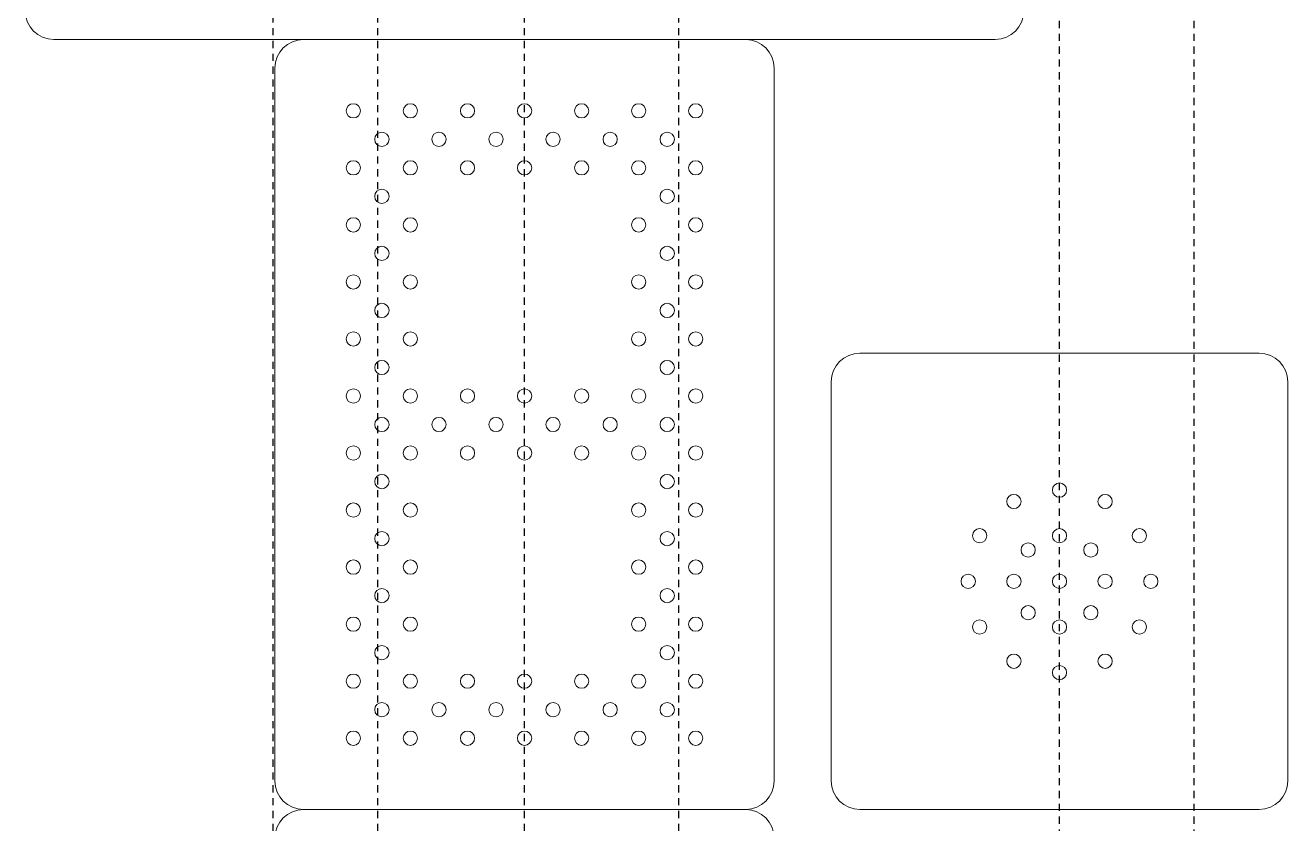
# Model space of a CAD drawing. Header units: inches. Extents: x 300 to 400, y -177 to 73.
# Drawn here: x 323.68 to 345.81, y -35.52 to -21.52 of the extents above; entities that cross this region are included whole.
import ezdxf

# ---------------------------------------------------------------- set-up
doc = ezdxf.new("R2010")
doc.units = ezdxf.units.IN
doc.header["$MEASUREMENT"] = 0
doc.linetypes.add('HIDDEN2', pattern=[0.1875, 0.125, -0.0625])
doc.layers.add('ScoreBone', color=5, linetype='Continuous')

msp = doc.modelspace()

# ---------------------------------------------------------------- linework, layer by layer
at = {"layer": 'ScoreBone', "color": 1, "linetype": 'HIDDEN2'}
for p, q in [((328.029, -68.268), (328.029, 73.232)), ((329.858, -95.268), (329.858, 73.232)), ((332.432, -54.768), (332.432, 73.232)), ((335.137, -81.768), (335.137, 73.232)), ((341.807, -87.268), (341.807, 73.232)), ((344.168, -100.768), (344.168, 73.232))]:
    msp.add_line(p, q, dxfattribs=at)
at = {"layer": 'ScoreBone', "lineweight": 5}
for points in [[(324.182, -21.768), (323.905, -21.768), (323.682, -21.543), (323.682, -21.268)], [(341.182, -21.268), (341.182, -21.543), (340.958, -21.768), (340.682, -21.768)], [(340.682, -21.768), (340.682, -21.768), (324.182, -21.768), (324.182, -21.768)], [(328.057, -22.268), (328.057, -21.992), (328.281, -21.768), (328.557, -21.768)], [(328.557, -21.768), (328.557, -21.768), (336.307, -21.768), (336.307, -21.768)], [(336.307, -21.768), (336.582, -21.768), (336.807, -21.992), (336.807, -22.268)], [(328.057, -34.768), (328.057, -34.768), (328.057, -22.268), (328.057, -22.268)], [(336.807, -22.268), (336.807, -22.268), (336.807, -34.768), (336.807, -34.768)], [(337.807, -27.768), (337.807, -27.492), (338.03, -27.268), (338.307, -27.268)], [(338.307, -27.268), (338.307, -27.268), (345.307, -27.268), (345.307, -27.268)], [(345.307, -27.268), (345.583, -27.268), (345.807, -27.492), (345.807, -27.768)], [(337.807, -34.768), (337.807, -34.768), (337.807, -27.768), (337.807, -27.768)], [(345.807, -27.768), (345.807, -27.768), (345.807, -34.768), (345.807, -34.768)], [(328.557, -35.268), (328.281, -35.268), (328.057, -35.044), (328.057, -34.768)], [(336.807, -34.768), (336.807, -35.044), (336.582, -35.268), (336.307, -35.268)], [(338.307, -35.268), (338.03, -35.268), (337.807, -35.044), (337.807, -34.768)], [(345.807, -34.768), (345.807, -35.044), (345.583, -35.268), (345.307, -35.268)], [(328.057, -35.768), (328.057, -35.492), (328.282, -35.268), (328.557, -35.268)], [(336.307, -35.268), (336.307, -35.268), (328.557, -35.268), (328.557, -35.268)], [(328.557, -35.268), (328.557, -35.268), (336.307, -35.268), (336.307, -35.268)], [(336.307, -35.268), (336.582, -35.268), (336.807, -35.492), (336.807, -35.768)], [(345.307, -35.268), (345.307, -35.268), (338.307, -35.268), (338.307, -35.268)]]:
    msp.add_open_spline(points, degree=3, dxfattribs=at)
for points in [[(329.557, -23.018), (329.557, -23.087), (329.5, -23.143), (329.432, -23.143), (329.363, -23.143), (329.307, -23.087), (329.307, -23.018), (329.307, -22.949), (329.363, -22.893), (329.432, -22.893), (329.5, -22.893), (329.557, -22.949), (329.557, -23.018)], [(330.557, -23.018), (330.557, -23.087), (330.5, -23.143), (330.432, -23.143), (330.363, -23.143), (330.307, -23.087), (330.307, -23.018), (330.307, -22.949), (330.363, -22.893), (330.432, -22.893), (330.5, -22.893), (330.557, -22.949), (330.557, -23.018)], [(331.557, -23.018), (331.557, -23.087), (331.5, -23.143), (331.432, -23.143), (331.363, -23.143), (331.307, -23.087), (331.307, -23.018), (331.307, -22.949), (331.363, -22.893), (331.432, -22.893), (331.5, -22.893), (331.557, -22.949), (331.557, -23.018)], [(332.557, -23.018), (332.557, -23.087), (332.5, -23.143), (332.432, -23.143), (332.363, -23.143), (332.307, -23.087), (332.307, -23.018), (332.307, -22.949), (332.363, -22.893), (332.432, -22.893), (332.5, -22.893), (332.557, -22.949), (332.557, -23.018)], [(333.557, -23.018), (333.557, -23.087), (333.5, -23.143), (333.432, -23.143), (333.363, -23.143), (333.307, -23.087), (333.307, -23.018), (333.307, -22.949), (333.363, -22.893), (333.432, -22.893), (333.5, -22.893), (333.557, -22.949), (333.557, -23.018)], [(334.557, -23.018), (334.557, -23.087), (334.5, -23.143), (334.432, -23.143), (334.363, -23.143), (334.307, -23.087), (334.307, -23.018), (334.307, -22.949), (334.363, -22.893), (334.432, -22.893), (334.5, -22.893), (334.557, -22.949), (334.557, -23.018)], [(335.557, -23.018), (335.557, -23.087), (335.5, -23.143), (335.432, -23.143), (335.363, -23.143), (335.307, -23.087), (335.307, -23.018), (335.307, -22.949), (335.363, -22.893), (335.432, -22.893), (335.5, -22.893), (335.557, -22.949), (335.557, -23.018)], [(330.057, -23.518), (330.057, -23.587), (330, -23.643), (329.932, -23.643), (329.863, -23.643), (329.807, -23.587), (329.807, -23.518), (329.807, -23.449), (329.863, -23.393), (329.932, -23.393), (330, -23.393), (330.057, -23.449), (330.057, -23.518)], [(331.057, -23.518), (331.057, -23.587), (331, -23.643), (330.932, -23.643), (330.863, -23.643), (330.807, -23.587), (330.807, -23.518), (330.807, -23.449), (330.863, -23.393), (330.932, -23.393), (331, -23.393), (331.057, -23.449), (331.057, -23.518)], [(332.057, -23.518), (332.057, -23.587), (332, -23.643), (331.932, -23.643), (331.863, -23.643), (331.807, -23.587), (331.807, -23.518), (331.807, -23.449), (331.863, -23.393), (331.932, -23.393), (332, -23.393), (332.057, -23.449), (332.057, -23.518)], [(333.057, -23.518), (333.057, -23.587), (333, -23.643), (332.932, -23.643), (332.863, -23.643), (332.807, -23.587), (332.807, -23.518), (332.807, -23.449), (332.863, -23.393), (332.932, -23.393), (333, -23.393), (333.057, -23.449), (333.057, -23.518)], [(334.057, -23.518), (334.057, -23.587), (334, -23.643), (333.932, -23.643), (333.863, -23.643), (333.807, -23.587), (333.807, -23.518), (333.807, -23.449), (333.863, -23.393), (333.932, -23.393), (334, -23.393), (334.057, -23.449), (334.057, -23.518)], [(335.057, -23.518), (335.057, -23.587), (335, -23.643), (334.932, -23.643), (334.863, -23.643), (334.807, -23.587), (334.807, -23.518), (334.807, -23.449), (334.863, -23.393), (334.932, -23.393), (335, -23.393), (335.057, -23.449), (335.057, -23.518)], [(329.557, -24.018), (329.557, -24.087), (329.5, -24.143), (329.432, -24.143), (329.363, -24.143), (329.307, -24.087), (329.307, -24.018), (329.307, -23.949), (329.363, -23.893), (329.432, -23.893), (329.5, -23.893), (329.557, -23.949), (329.557, -24.018)], [(330.557, -24.018), (330.557, -24.087), (330.5, -24.143), (330.432, -24.143), (330.363, -24.143), (330.307, -24.087), (330.307, -24.018), (330.307, -23.949), (330.363, -23.893), (330.432, -23.893), (330.5, -23.893), (330.557, -23.949), (330.557, -24.018)], [(331.557, -24.018), (331.557, -24.087), (331.5, -24.143), (331.432, -24.143), (331.363, -24.143), (331.307, -24.087), (331.307, -24.018), (331.307, -23.949), (331.363, -23.893), (331.432, -23.893), (331.5, -23.893), (331.557, -23.949), (331.557, -24.018)], [(332.557, -24.018), (332.557, -24.087), (332.5, -24.143), (332.432, -24.143), (332.363, -24.143), (332.307, -24.087), (332.307, -24.018), (332.307, -23.949), (332.363, -23.893), (332.432, -23.893), (332.5, -23.893), (332.557, -23.949), (332.557, -24.018)], [(333.557, -24.018), (333.557, -24.087), (333.5, -24.143), (333.432, -24.143), (333.363, -24.143), (333.307, -24.087), (333.307, -24.018), (333.307, -23.949), (333.363, -23.893), (333.432, -23.893), (333.5, -23.893), (333.557, -23.949), (333.557, -24.018)], [(334.557, -24.018), (334.557, -24.087), (334.5, -24.143), (334.432, -24.143), (334.363, -24.143), (334.307, -24.087), (334.307, -24.018), (334.307, -23.949), (334.363, -23.893), (334.432, -23.893), (334.5, -23.893), (334.557, -23.949), (334.557, -24.018)], [(335.557, -24.018), (335.557, -24.087), (335.5, -24.143), (335.432, -24.143), (335.363, -24.143), (335.307, -24.087), (335.307, -24.018), (335.307, -23.949), (335.363, -23.893), (335.432, -23.893), (335.5, -23.893), (335.557, -23.949), (335.557, -24.018)], [(330.057, -24.518), (330.057, -24.587), (330, -24.643), (329.932, -24.643), (329.863, -24.643), (329.807, -24.587), (329.807, -24.518), (329.807, -24.449), (329.863, -24.393), (329.932, -24.393), (330, -24.393), (330.057, -24.449), (330.057, -24.518)], [(335.057, -24.518), (335.057, -24.587), (335, -24.643), (334.932, -24.643), (334.863, -24.643), (334.807, -24.587), (334.807, -24.518), (334.807, -24.449), (334.863, -24.393), (334.932, -24.393), (335, -24.393), (335.057, -24.449), (335.057, -24.518)], [(329.557, -25.018), (329.557, -25.087), (329.5, -25.143), (329.432, -25.143), (329.363, -25.143), (329.307, -25.087), (329.307, -25.018), (329.307, -24.949), (329.363, -24.893), (329.432, -24.893), (329.5, -24.893), (329.557, -24.949), (329.557, -25.018)], [(330.557, -25.018), (330.557, -25.087), (330.5, -25.143), (330.432, -25.143), (330.363, -25.143), (330.307, -25.087), (330.307, -25.018), (330.307, -24.949), (330.363, -24.893), (330.432, -24.893), (330.5, -24.893), (330.557, -24.949), (330.557, -25.018)], [(334.557, -25.018), (334.557, -25.087), (334.5, -25.143), (334.432, -25.143), (334.363, -25.143), (334.307, -25.087), (334.307, -25.018), (334.307, -24.949), (334.363, -24.893), (334.432, -24.893), (334.5, -24.893), (334.557, -24.949), (334.557, -25.018)], [(335.557, -25.018), (335.557, -25.087), (335.5, -25.143), (335.432, -25.143), (335.363, -25.143), (335.307, -25.087), (335.307, -25.018), (335.307, -24.949), (335.363, -24.893), (335.432, -24.893), (335.5, -24.893), (335.557, -24.949), (335.557, -25.018)], [(330.057, -25.518), (330.057, -25.587), (330, -25.643), (329.932, -25.643), (329.863, -25.643), (329.807, -25.587), (329.807, -25.518), (329.807, -25.449), (329.863, -25.393), (329.932, -25.393), (330, -25.393), (330.057, -25.449), (330.057, -25.518)], [(335.057, -25.518), (335.057, -25.587), (335, -25.643), (334.932, -25.643), (334.863, -25.643), (334.807, -25.587), (334.807, -25.518), (334.807, -25.449), (334.863, -25.393), (334.932, -25.393), (335, -25.393), (335.057, -25.449), (335.057, -25.518)], [(329.557, -26.018), (329.557, -26.087), (329.5, -26.143), (329.432, -26.143), (329.363, -26.143), (329.307, -26.087), (329.307, -26.018), (329.307, -25.949), (329.363, -25.893), (329.432, -25.893), (329.5, -25.893), (329.557, -25.949), (329.557, -26.018)], [(330.557, -26.018), (330.557, -26.087), (330.5, -26.143), (330.432, -26.143), (330.363, -26.143), (330.307, -26.087), (330.307, -26.018), (330.307, -25.949), (330.363, -25.893), (330.432, -25.893), (330.5, -25.893), (330.557, -25.949), (330.557, -26.018)], [(334.557, -26.018), (334.557, -26.087), (334.5, -26.143), (334.432, -26.143), (334.363, -26.143), (334.307, -26.087), (334.307, -26.018), (334.307, -25.949), (334.363, -25.893), (334.432, -25.893), (334.5, -25.893), (334.557, -25.949), (334.557, -26.018)], [(335.557, -26.018), (335.557, -26.087), (335.5, -26.143), (335.432, -26.143), (335.363, -26.143), (335.307, -26.087), (335.307, -26.018), (335.307, -25.949), (335.363, -25.893), (335.432, -25.893), (335.5, -25.893), (335.557, -25.949), (335.557, -26.018)], [(330.057, -26.518), (330.057, -26.587), (330, -26.643), (329.932, -26.643), (329.863, -26.643), (329.807, -26.587), (329.807, -26.518), (329.807, -26.449), (329.863, -26.393), (329.932, -26.393), (330, -26.393), (330.057, -26.449), (330.057, -26.518)], [(335.057, -26.518), (335.057, -26.587), (335, -26.643), (334.932, -26.643), (334.863, -26.643), (334.807, -26.587), (334.807, -26.518), (334.807, -26.449), (334.863, -26.393), (334.932, -26.393), (335, -26.393), (335.057, -26.449), (335.057, -26.518)], [(329.557, -27.018), (329.557, -27.087), (329.5, -27.143), (329.432, -27.143), (329.363, -27.143), (329.307, -27.087), (329.307, -27.018), (329.307, -26.949), (329.363, -26.893), (329.432, -26.893), (329.5, -26.893), (329.557, -26.949), (329.557, -27.018)], [(330.557, -27.018), (330.557, -27.087), (330.5, -27.143), (330.432, -27.143), (330.363, -27.143), (330.307, -27.087), (330.307, -27.018), (330.307, -26.949), (330.363, -26.893), (330.432, -26.893), (330.5, -26.893), (330.557, -26.949), (330.557, -27.018)], [(334.557, -27.018), (334.557, -27.087), (334.5, -27.143), (334.432, -27.143), (334.363, -27.143), (334.307, -27.087), (334.307, -27.018), (334.307, -26.949), (334.363, -26.893), (334.432, -26.893), (334.5, -26.893), (334.557, -26.949), (334.557, -27.018)], [(335.557, -27.018), (335.557, -27.087), (335.5, -27.143), (335.432, -27.143), (335.363, -27.143), (335.307, -27.087), (335.307, -27.018), (335.307, -26.949), (335.363, -26.893), (335.432, -26.893), (335.5, -26.893), (335.557, -26.949), (335.557, -27.018)], [(330.057, -27.518), (330.057, -27.587), (330, -27.643), (329.932, -27.643), (329.863, -27.643), (329.807, -27.587), (329.807, -27.518), (329.807, -27.449), (329.863, -27.393), (329.932, -27.393), (330, -27.393), (330.057, -27.449), (330.057, -27.518)], [(335.057, -27.518), (335.057, -27.587), (335, -27.643), (334.932, -27.643), (334.863, -27.643), (334.807, -27.587), (334.807, -27.518), (334.807, -27.449), (334.863, -27.393), (334.932, -27.393), (335, -27.393), (335.057, -27.449), (335.057, -27.518)], [(329.557, -28.018), (329.557, -28.087), (329.5, -28.143), (329.432, -28.143), (329.363, -28.143), (329.307, -28.087), (329.307, -28.018), (329.307, -27.949), (329.363, -27.893), (329.432, -27.893), (329.5, -27.893), (329.557, -27.949), (329.557, -28.018)], [(330.557, -28.018), (330.557, -28.087), (330.5, -28.143), (330.432, -28.143), (330.363, -28.143), (330.307, -28.087), (330.307, -28.018), (330.307, -27.949), (330.363, -27.893), (330.432, -27.893), (330.5, -27.893), (330.557, -27.949), (330.557, -28.018)], [(331.557, -28.018), (331.557, -28.087), (331.5, -28.143), (331.432, -28.143), (331.363, -28.143), (331.307, -28.087), (331.307, -28.018), (331.307, -27.949), (331.363, -27.893), (331.432, -27.893), (331.5, -27.893), (331.557, -27.949), (331.557, -28.018)], [(332.557, -28.018), (332.557, -28.087), (332.5, -28.143), (332.432, -28.143), (332.363, -28.143), (332.307, -28.087), (332.307, -28.018), (332.307, -27.949), (332.363, -27.893), (332.432, -27.893), (332.5, -27.893), (332.557, -27.949), (332.557, -28.018)], [(333.557, -28.018), (333.557, -28.087), (333.5, -28.143), (333.432, -28.143), (333.363, -28.143), (333.307, -28.087), (333.307, -28.018), (333.307, -27.949), (333.363, -27.893), (333.432, -27.893), (333.5, -27.893), (333.557, -27.949), (333.557, -28.018)], [(334.557, -28.018), (334.557, -28.087), (334.5, -28.143), (334.432, -28.143), (334.363, -28.143), (334.307, -28.087), (334.307, -28.018), (334.307, -27.949), (334.363, -27.893), (334.432, -27.893), (334.5, -27.893), (334.557, -27.949), (334.557, -28.018)], [(335.557, -28.018), (335.557, -28.087), (335.5, -28.143), (335.432, -28.143), (335.363, -28.143), (335.307, -28.087), (335.307, -28.018), (335.307, -27.949), (335.363, -27.893), (335.432, -27.893), (335.5, -27.893), (335.557, -27.949), (335.557, -28.018)], [(330.057, -28.518), (330.057, -28.587), (330, -28.643), (329.932, -28.643), (329.863, -28.643), (329.807, -28.587), (329.807, -28.518), (329.807, -28.449), (329.863, -28.393), (329.932, -28.393), (330, -28.393), (330.057, -28.449), (330.057, -28.518)], [(331.057, -28.518), (331.057, -28.587), (331, -28.643), (330.932, -28.643), (330.863, -28.643), (330.807, -28.587), (330.807, -28.518), (330.807, -28.449), (330.863, -28.393), (330.932, -28.393), (331, -28.393), (331.057, -28.449), (331.057, -28.518)], [(332.057, -28.518), (332.057, -28.587), (332, -28.643), (331.932, -28.643), (331.863, -28.643), (331.807, -28.587), (331.807, -28.518), (331.807, -28.449), (331.863, -28.393), (331.932, -28.393), (332, -28.393), (332.057, -28.449), (332.057, -28.518)], [(333.057, -28.518), (333.057, -28.587), (333, -28.643), (332.932, -28.643), (332.863, -28.643), (332.807, -28.587), (332.807, -28.518), (332.807, -28.449), (332.863, -28.393), (332.932, -28.393), (333, -28.393), (333.057, -28.449), (333.057, -28.518)], [(334.057, -28.518), (334.057, -28.587), (334, -28.643), (333.932, -28.643), (333.863, -28.643), (333.807, -28.587), (333.807, -28.518), (333.807, -28.449), (333.863, -28.393), (333.932, -28.393), (334, -28.393), (334.057, -28.449), (334.057, -28.518)], [(335.057, -28.518), (335.057, -28.587), (335, -28.643), (334.932, -28.643), (334.863, -28.643), (334.807, -28.587), (334.807, -28.518), (334.807, -28.449), (334.863, -28.393), (334.932, -28.393), (335, -28.393), (335.057, -28.449), (335.057, -28.518)], [(329.557, -29.018), (329.557, -29.087), (329.5, -29.143), (329.432, -29.143), (329.363, -29.143), (329.307, -29.087), (329.307, -29.018), (329.307, -28.949), (329.363, -28.893), (329.432, -28.893), (329.5, -28.893), (329.557, -28.949), (329.557, -29.018)], [(330.557, -29.018), (330.557, -29.087), (330.5, -29.143), (330.432, -29.143), (330.363, -29.143), (330.307, -29.087), (330.307, -29.018), (330.307, -28.949), (330.363, -28.893), (330.432, -28.893), (330.5, -28.893), (330.557, -28.949), (330.557, -29.018)], [(331.557, -29.018), (331.557, -29.087), (331.5, -29.143), (331.432, -29.143), (331.363, -29.143), (331.307, -29.087), (331.307, -29.018), (331.307, -28.949), (331.363, -28.893), (331.432, -28.893), (331.5, -28.893), (331.557, -28.949), (331.557, -29.018)], [(332.557, -29.018), (332.557, -29.087), (332.5, -29.143), (332.432, -29.143), (332.363, -29.143), (332.307, -29.087), (332.307, -29.018), (332.307, -28.949), (332.363, -28.893), (332.432, -28.893), (332.5, -28.893), (332.557, -28.949), (332.557, -29.018)], [(333.557, -29.018), (333.557, -29.087), (333.5, -29.143), (333.432, -29.143), (333.363, -29.143), (333.307, -29.087), (333.307, -29.018), (333.307, -28.949), (333.363, -28.893), (333.432, -28.893), (333.5, -28.893), (333.557, -28.949), (333.557, -29.018)], [(334.557, -29.018), (334.557, -29.087), (334.5, -29.143), (334.432, -29.143), (334.363, -29.143), (334.307, -29.087), (334.307, -29.018), (334.307, -28.949), (334.363, -28.893), (334.432, -28.893), (334.5, -28.893), (334.557, -28.949), (334.557, -29.018)], [(335.557, -29.018), (335.557, -29.087), (335.5, -29.143), (335.432, -29.143), (335.363, -29.143), (335.307, -29.087), (335.307, -29.018), (335.307, -28.949), (335.363, -28.893), (335.432, -28.893), (335.5, -28.893), (335.557, -28.949), (335.557, -29.018)], [(330.057, -29.518), (330.057, -29.587), (330, -29.643), (329.932, -29.643), (329.863, -29.643), (329.807, -29.587), (329.807, -29.518), (329.807, -29.449), (329.863, -29.393), (329.932, -29.393), (330, -29.393), (330.057, -29.449), (330.057, -29.518)], [(335.057, -29.518), (335.057, -29.587), (335, -29.643), (334.932, -29.643), (334.863, -29.643), (334.807, -29.587), (334.807, -29.518), (334.807, -29.449), (334.863, -29.393), (334.932, -29.393), (335, -29.393), (335.057, -29.449), (335.057, -29.518)], [(341.932, -29.668), (341.932, -29.737), (341.876, -29.793), (341.807, -29.793), (341.737, -29.793), (341.682, -29.737), (341.682, -29.668), (341.682, -29.599), (341.737, -29.543), (341.807, -29.543), (341.876, -29.543), (341.932, -29.599), (341.932, -29.668)], [(341.132, -29.868), (341.132, -29.937), (341.076, -29.993), (341.007, -29.993), (340.938, -29.993), (340.882, -29.937), (340.882, -29.868), (340.882, -29.799), (340.938, -29.743), (341.007, -29.743), (341.076, -29.743), (341.132, -29.799), (341.132, -29.868)], [(342.731, -29.868), (342.731, -29.937), (342.676, -29.993), (342.606, -29.993), (342.538, -29.993), (342.481, -29.937), (342.481, -29.868), (342.481, -29.799), (342.538, -29.743), (342.606, -29.743), (342.676, -29.743), (342.731, -29.799), (342.731, -29.868)], [(329.557, -30.018), (329.557, -30.087), (329.5, -30.143), (329.432, -30.143), (329.363, -30.143), (329.307, -30.087), (329.307, -30.018), (329.307, -29.949), (329.363, -29.893), (329.432, -29.893), (329.5, -29.893), (329.557, -29.949), (329.557, -30.018)], [(329.557, -30.018), (329.557, -30.087), (329.5, -30.143), (329.432, -30.143), (329.363, -30.143), (329.307, -30.087), (329.307, -30.018), (329.307, -29.949), (329.363, -29.893), (329.432, -29.893), (329.5, -29.893), (329.557, -29.949), (329.557, -30.018)], [(330.557, -30.018), (330.557, -30.087), (330.5, -30.143), (330.432, -30.143), (330.363, -30.143), (330.307, -30.087), (330.307, -30.018), (330.307, -29.949), (330.363, -29.893), (330.432, -29.893), (330.5, -29.893), (330.557, -29.949), (330.557, -30.018)], [(330.557, -30.018), (330.557, -30.087), (330.5, -30.143), (330.432, -30.143), (330.363, -30.143), (330.307, -30.087), (330.307, -30.018), (330.307, -29.949), (330.363, -29.893), (330.432, -29.893), (330.5, -29.893), (330.557, -29.949), (330.557, -30.018)], [(334.557, -30.018), (334.557, -30.087), (334.5, -30.143), (334.432, -30.143), (334.363, -30.143), (334.307, -30.087), (334.307, -30.018), (334.307, -29.949), (334.363, -29.893), (334.432, -29.893), (334.5, -29.893), (334.557, -29.949), (334.557, -30.018)], [(334.557, -30.018), (334.557, -30.087), (334.5, -30.143), (334.432, -30.143), (334.363, -30.143), (334.307, -30.087), (334.307, -30.018), (334.307, -29.949), (334.363, -29.893), (334.432, -29.893), (334.5, -29.893), (334.557, -29.949), (334.557, -30.018)], [(335.557, -30.018), (335.557, -30.087), (335.5, -30.143), (335.432, -30.143), (335.363, -30.143), (335.307, -30.087), (335.307, -30.018), (335.307, -29.949), (335.363, -29.893), (335.432, -29.893), (335.5, -29.893), (335.557, -29.949), (335.557, -30.018)], [(335.557, -30.018), (335.557, -30.087), (335.5, -30.143), (335.432, -30.143), (335.363, -30.143), (335.307, -30.087), (335.307, -30.018), (335.307, -29.949), (335.363, -29.893), (335.432, -29.893), (335.5, -29.893), (335.557, -29.949), (335.557, -30.018)], [(330.057, -30.518), (330.057, -30.587), (330, -30.643), (329.932, -30.643), (329.863, -30.643), (329.807, -30.587), (329.807, -30.518), (329.807, -30.449), (329.863, -30.393), (329.932, -30.393), (330, -30.393), (330.057, -30.449), (330.057, -30.518)], [(330.057, -30.518), (330.057, -30.587), (330, -30.643), (329.932, -30.643), (329.863, -30.643), (329.807, -30.587), (329.807, -30.518), (329.807, -30.449), (329.863, -30.393), (329.932, -30.393), (330, -30.393), (330.057, -30.449), (330.057, -30.518)], [(335.057, -30.518), (335.057, -30.587), (335, -30.643), (334.932, -30.643), (334.863, -30.643), (334.807, -30.587), (334.807, -30.518), (334.807, -30.449), (334.863, -30.393), (334.932, -30.393), (335, -30.393), (335.057, -30.449), (335.057, -30.518)], [(335.057, -30.518), (335.057, -30.587), (335, -30.643), (334.932, -30.643), (334.863, -30.643), (334.807, -30.587), (334.807, -30.518), (334.807, -30.449), (334.863, -30.393), (334.932, -30.393), (335, -30.393), (335.057, -30.449), (335.057, -30.518)], [(340.532, -30.468), (340.532, -30.537), (340.476, -30.593), (340.407, -30.593), (340.338, -30.593), (340.282, -30.537), (340.282, -30.468), (340.282, -30.399), (340.338, -30.343), (340.407, -30.343), (340.476, -30.343), (340.532, -30.399), (340.532, -30.468)], [(341.932, -30.468), (341.932, -30.537), (341.876, -30.593), (341.807, -30.593), (341.737, -30.593), (341.682, -30.537), (341.682, -30.468), (341.682, -30.399), (341.737, -30.343), (341.807, -30.343), (341.876, -30.343), (341.932, -30.399), (341.932, -30.468)], [(343.332, -30.468), (343.332, -30.537), (343.275, -30.593), (343.207, -30.593), (343.138, -30.593), (343.082, -30.537), (343.082, -30.468), (343.082, -30.399), (343.138, -30.343), (343.207, -30.343), (343.275, -30.343), (343.332, -30.399), (343.332, -30.468)], [(341.382, -30.718), (341.382, -30.787), (341.326, -30.843), (341.257, -30.843), (341.188, -30.843), (341.132, -30.787), (341.132, -30.718), (341.132, -30.649), (341.188, -30.593), (341.257, -30.593), (341.326, -30.593), (341.382, -30.649), (341.382, -30.718)], [(342.481, -30.718), (342.481, -30.787), (342.426, -30.843), (342.356, -30.843), (342.288, -30.843), (342.231, -30.787), (342.231, -30.718), (342.231, -30.649), (342.288, -30.593), (342.356, -30.593), (342.426, -30.593), (342.481, -30.649), (342.481, -30.718)], [(329.557, -31.018), (329.557, -31.087), (329.5, -31.143), (329.432, -31.143), (329.363, -31.143), (329.307, -31.087), (329.307, -31.018), (329.307, -30.949), (329.363, -30.893), (329.432, -30.893), (329.5, -30.893), (329.557, -30.949), (329.557, -31.018)], [(330.557, -31.018), (330.557, -31.087), (330.5, -31.143), (330.432, -31.143), (330.363, -31.143), (330.307, -31.087), (330.307, -31.018), (330.307, -30.949), (330.363, -30.893), (330.432, -30.893), (330.5, -30.893), (330.557, -30.949), (330.557, -31.018)], [(334.557, -31.018), (334.557, -31.087), (334.5, -31.143), (334.432, -31.143), (334.363, -31.143), (334.307, -31.087), (334.307, -31.018), (334.307, -30.949), (334.363, -30.893), (334.432, -30.893), (334.5, -30.893), (334.557, -30.949), (334.557, -31.018)], [(335.557, -31.018), (335.557, -31.087), (335.5, -31.143), (335.432, -31.143), (335.363, -31.143), (335.307, -31.087), (335.307, -31.018), (335.307, -30.949), (335.363, -30.893), (335.432, -30.893), (335.5, -30.893), (335.557, -30.949), (335.557, -31.018)], [(340.332, -31.268), (340.332, -31.337), (340.275, -31.393), (340.207, -31.393), (340.138, -31.393), (340.082, -31.337), (340.082, -31.268), (340.082, -31.199), (340.138, -31.143), (340.207, -31.143), (340.275, -31.143), (340.332, -31.199), (340.332, -31.268)], [(341.132, -31.268), (341.132, -31.337), (341.076, -31.393), (341.007, -31.393), (340.938, -31.393), (340.882, -31.337), (340.882, -31.268), (340.882, -31.199), (340.938, -31.143), (341.007, -31.143), (341.076, -31.143), (341.132, -31.199), (341.132, -31.268)], [(341.932, -31.268), (341.932, -31.337), (341.876, -31.393), (341.807, -31.393), (341.737, -31.393), (341.682, -31.337), (341.682, -31.268), (341.682, -31.199), (341.737, -31.143), (341.807, -31.143), (341.876, -31.143), (341.932, -31.199), (341.932, -31.268)], [(342.731, -31.268), (342.731, -31.337), (342.676, -31.393), (342.606, -31.393), (342.538, -31.393), (342.481, -31.337), (342.481, -31.268), (342.481, -31.199), (342.538, -31.143), (342.606, -31.143), (342.676, -31.143), (342.731, -31.199), (342.731, -31.268)], [(343.532, -31.268), (343.532, -31.337), (343.476, -31.393), (343.407, -31.393), (343.338, -31.393), (343.282, -31.337), (343.282, -31.268), (343.282, -31.199), (343.338, -31.143), (343.407, -31.143), (343.476, -31.143), (343.532, -31.199), (343.532, -31.268)], [(330.057, -31.518), (330.057, -31.587), (330, -31.643), (329.932, -31.643), (329.863, -31.643), (329.807, -31.587), (329.807, -31.518), (329.807, -31.449), (329.863, -31.393), (329.932, -31.393), (330, -31.393), (330.057, -31.449), (330.057, -31.518)], [(335.057, -31.518), (335.057, -31.587), (335, -31.643), (334.932, -31.643), (334.863, -31.643), (334.807, -31.587), (334.807, -31.518), (334.807, -31.449), (334.863, -31.393), (334.932, -31.393), (335, -31.393), (335.057, -31.449), (335.057, -31.518)], [(341.382, -31.818), (341.382, -31.887), (341.326, -31.943), (341.257, -31.943), (341.188, -31.943), (341.132, -31.887), (341.132, -31.818), (341.132, -31.749), (341.188, -31.693), (341.257, -31.693), (341.326, -31.693), (341.382, -31.749), (341.382, -31.818)], [(342.481, -31.818), (342.481, -31.887), (342.426, -31.943), (342.356, -31.943), (342.288, -31.943), (342.231, -31.887), (342.231, -31.818), (342.231, -31.749), (342.288, -31.693), (342.356, -31.693), (342.426, -31.693), (342.481, -31.749), (342.481, -31.818)], [(329.557, -32.018), (329.557, -32.087), (329.5, -32.143), (329.432, -32.143), (329.363, -32.143), (329.307, -32.087), (329.307, -32.018), (329.307, -31.949), (329.363, -31.893), (329.432, -31.893), (329.5, -31.893), (329.557, -31.949), (329.557, -32.018)], [(330.557, -32.018), (330.557, -32.087), (330.5, -32.143), (330.432, -32.143), (330.363, -32.143), (330.307, -32.087), (330.307, -32.018), (330.307, -31.949), (330.363, -31.893), (330.432, -31.893), (330.5, -31.893), (330.557, -31.949), (330.557, -32.018)], [(334.557, -32.018), (334.557, -32.087), (334.5, -32.143), (334.432, -32.143), (334.363, -32.143), (334.307, -32.087), (334.307, -32.018), (334.307, -31.949), (334.363, -31.893), (334.432, -31.893), (334.5, -31.893), (334.557, -31.949), (334.557, -32.018)], [(335.557, -32.018), (335.557, -32.087), (335.5, -32.143), (335.432, -32.143), (335.363, -32.143), (335.307, -32.087), (335.307, -32.018), (335.307, -31.949), (335.363, -31.893), (335.432, -31.893), (335.5, -31.893), (335.557, -31.949), (335.557, -32.018)], [(340.532, -32.068), (340.532, -32.137), (340.476, -32.193), (340.407, -32.193), (340.338, -32.193), (340.282, -32.137), (340.282, -32.068), (340.282, -31.999), (340.338, -31.943), (340.407, -31.943), (340.476, -31.943), (340.532, -31.999), (340.532, -32.068)], [(341.932, -32.068), (341.932, -32.137), (341.876, -32.193), (341.807, -32.193), (341.737, -32.193), (341.682, -32.137), (341.682, -32.068), (341.682, -31.999), (341.737, -31.943), (341.807, -31.943), (341.876, -31.943), (341.932, -31.999), (341.932, -32.068)], [(343.332, -32.068), (343.332, -32.137), (343.275, -32.193), (343.207, -32.193), (343.138, -32.193), (343.082, -32.137), (343.082, -32.068), (343.082, -31.999), (343.138, -31.943), (343.207, -31.943), (343.275, -31.943), (343.332, -31.999), (343.332, -32.068)], [(330.057, -32.518), (330.057, -32.587), (330, -32.643), (329.932, -32.643), (329.863, -32.643), (329.807, -32.587), (329.807, -32.518), (329.807, -32.449), (329.863, -32.393), (329.932, -32.393), (330, -32.393), (330.057, -32.449), (330.057, -32.518)], [(335.057, -32.518), (335.057, -32.587), (335, -32.643), (334.932, -32.643), (334.863, -32.643), (334.807, -32.587), (334.807, -32.518), (334.807, -32.449), (334.863, -32.393), (334.932, -32.393), (335, -32.393), (335.057, -32.449), (335.057, -32.518)], [(341.132, -32.668), (341.132, -32.737), (341.076, -32.793), (341.007, -32.793), (340.938, -32.793), (340.882, -32.737), (340.882, -32.668), (340.882, -32.599), (340.938, -32.543), (341.007, -32.543), (341.076, -32.543), (341.132, -32.599), (341.132, -32.668)], [(341.932, -32.868), (341.932, -32.937), (341.876, -32.993), (341.807, -32.993), (341.737, -32.993), (341.682, -32.937), (341.682, -32.868), (341.682, -32.799), (341.737, -32.743), (341.807, -32.743), (341.876, -32.743), (341.932, -32.799), (341.932, -32.868)], [(342.731, -32.668), (342.731, -32.737), (342.676, -32.793), (342.606, -32.793), (342.538, -32.793), (342.481, -32.737), (342.481, -32.668), (342.481, -32.599), (342.538, -32.543), (342.606, -32.543), (342.676, -32.543), (342.731, -32.599), (342.731, -32.668)], [(329.557, -33.018), (329.557, -33.087), (329.5, -33.143), (329.432, -33.143), (329.363, -33.143), (329.307, -33.087), (329.307, -33.018), (329.307, -32.949), (329.363, -32.893), (329.432, -32.893), (329.5, -32.893), (329.557, -32.949), (329.557, -33.018)], [(330.557, -33.018), (330.557, -33.087), (330.5, -33.143), (330.432, -33.143), (330.363, -33.143), (330.307, -33.087), (330.307, -33.018), (330.307, -32.949), (330.363, -32.893), (330.432, -32.893), (330.5, -32.893), (330.557, -32.949), (330.557, -33.018)], [(331.557, -33.018), (331.557, -33.087), (331.5, -33.143), (331.432, -33.143), (331.363, -33.143), (331.307, -33.087), (331.307, -33.018), (331.307, -32.949), (331.363, -32.893), (331.432, -32.893), (331.5, -32.893), (331.557, -32.949), (331.557, -33.018)], [(332.557, -33.018), (332.557, -33.087), (332.5, -33.143), (332.432, -33.143), (332.363, -33.143), (332.307, -33.087), (332.307, -33.018), (332.307, -32.949), (332.363, -32.893), (332.432, -32.893), (332.5, -32.893), (332.557, -32.949), (332.557, -33.018)], [(333.557, -33.018), (333.557, -33.087), (333.5, -33.143), (333.432, -33.143), (333.363, -33.143), (333.307, -33.087), (333.307, -33.018), (333.307, -32.949), (333.363, -32.893), (333.432, -32.893), (333.5, -32.893), (333.557, -32.949), (333.557, -33.018)], [(334.557, -33.018), (334.557, -33.087), (334.5, -33.143), (334.432, -33.143), (334.363, -33.143), (334.307, -33.087), (334.307, -33.018), (334.307, -32.949), (334.363, -32.893), (334.432, -32.893), (334.5, -32.893), (334.557, -32.949), (334.557, -33.018)], [(335.557, -33.018), (335.557, -33.087), (335.5, -33.143), (335.432, -33.143), (335.363, -33.143), (335.307, -33.087), (335.307, -33.018), (335.307, -32.949), (335.363, -32.893), (335.432, -32.893), (335.5, -32.893), (335.557, -32.949), (335.557, -33.018)], [(330.057, -33.518), (330.057, -33.587), (330, -33.643), (329.932, -33.643), (329.863, -33.643), (329.807, -33.587), (329.807, -33.518), (329.807, -33.449), (329.863, -33.393), (329.932, -33.393), (330, -33.393), (330.057, -33.449), (330.057, -33.518)], [(331.057, -33.518), (331.057, -33.587), (331, -33.643), (330.932, -33.643), (330.863, -33.643), (330.807, -33.587), (330.807, -33.518), (330.807, -33.449), (330.863, -33.393), (330.932, -33.393), (331, -33.393), (331.057, -33.449), (331.057, -33.518)], [(332.057, -33.518), (332.057, -33.587), (332, -33.643), (331.932, -33.643), (331.863, -33.643), (331.807, -33.587), (331.807, -33.518), (331.807, -33.449), (331.863, -33.393), (331.932, -33.393), (332, -33.393), (332.057, -33.449), (332.057, -33.518)], [(333.057, -33.518), (333.057, -33.587), (333, -33.643), (332.932, -33.643), (332.863, -33.643), (332.807, -33.587), (332.807, -33.518), (332.807, -33.449), (332.863, -33.393), (332.932, -33.393), (333, -33.393), (333.057, -33.449), (333.057, -33.518)], [(334.057, -33.518), (334.057, -33.587), (334, -33.643), (333.932, -33.643), (333.863, -33.643), (333.807, -33.587), (333.807, -33.518), (333.807, -33.449), (333.863, -33.393), (333.932, -33.393), (334, -33.393), (334.057, -33.449), (334.057, -33.518)], [(335.057, -33.518), (335.057, -33.587), (335, -33.643), (334.932, -33.643), (334.863, -33.643), (334.807, -33.587), (334.807, -33.518), (334.807, -33.449), (334.863, -33.393), (334.932, -33.393), (335, -33.393), (335.057, -33.449), (335.057, -33.518)], [(329.557, -34.018), (329.557, -34.087), (329.5, -34.143), (329.432, -34.143), (329.363, -34.143), (329.307, -34.087), (329.307, -34.018), (329.307, -33.949), (329.363, -33.893), (329.432, -33.893), (329.5, -33.893), (329.557, -33.949), (329.557, -34.018)], [(330.557, -34.018), (330.557, -34.087), (330.5, -34.143), (330.432, -34.143), (330.363, -34.143), (330.307, -34.087), (330.307, -34.018), (330.307, -33.949), (330.363, -33.893), (330.432, -33.893), (330.5, -33.893), (330.557, -33.949), (330.557, -34.018)], [(331.557, -34.018), (331.557, -34.087), (331.5, -34.143), (331.432, -34.143), (331.363, -34.143), (331.307, -34.087), (331.307, -34.018), (331.307, -33.949), (331.363, -33.893), (331.432, -33.893), (331.5, -33.893), (331.557, -33.949), (331.557, -34.018)], [(332.557, -34.018), (332.557, -34.087), (332.5, -34.143), (332.432, -34.143), (332.363, -34.143), (332.307, -34.087), (332.307, -34.018), (332.307, -33.949), (332.363, -33.893), (332.432, -33.893), (332.5, -33.893), (332.557, -33.949), (332.557, -34.018)], [(333.557, -34.018), (333.557, -34.087), (333.5, -34.143), (333.432, -34.143), (333.363, -34.143), (333.307, -34.087), (333.307, -34.018), (333.307, -33.949), (333.363, -33.893), (333.432, -33.893), (333.5, -33.893), (333.557, -33.949), (333.557, -34.018)], [(334.557, -34.018), (334.557, -34.087), (334.5, -34.143), (334.432, -34.143), (334.363, -34.143), (334.307, -34.087), (334.307, -34.018), (334.307, -33.949), (334.363, -33.893), (334.432, -33.893), (334.5, -33.893), (334.557, -33.949), (334.557, -34.018)], [(335.557, -34.018), (335.557, -34.087), (335.5, -34.143), (335.432, -34.143), (335.363, -34.143), (335.307, -34.087), (335.307, -34.018), (335.307, -33.949), (335.363, -33.893), (335.432, -33.893), (335.5, -33.893), (335.557, -33.949), (335.557, -34.018)]]:
    msp.add_open_spline(points, degree=3, knots=[0, 0, 0, 0, 1, 1, 1, 2, 2, 2, 3, 3, 3, 4, 4, 4, 4], dxfattribs=at)

doc.saveas('drawing.dxf')
